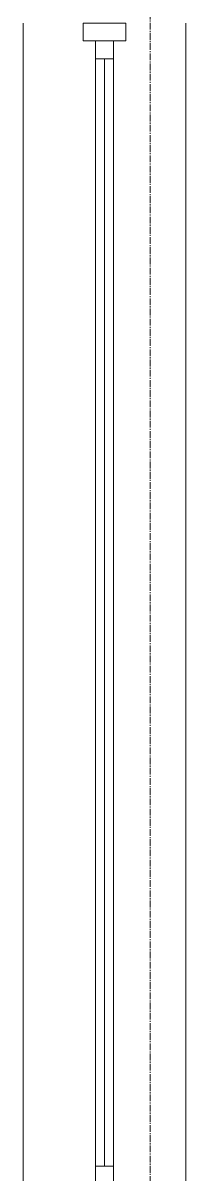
# Model space of a CAD drawing. Header units: millimetres. Extents: x -7155 to 483283, y -227682 to 148426.
# Drawn here: x -355 to 100, y 55475 to 58700 of the extents above; entities that cross this region are included whole.
import ezdxf

# ---------------------------------------------------------------- set-up
doc = ezdxf.new("R2010")
doc.units = ezdxf.units.MM
doc.linetypes.add('CENTER2', pattern=[28.575, 19.05, -3.175, 3.175, -3.175])
doc.layers.add('A-Wall_Материал_Газоблок_Контур', color=250, linetype='Continuous', lineweight=0)
doc.layers.add('АР_Окна', color=4, linetype='Continuous', lineweight=5)
doc.layers.add('АР_Оси_РД_100', color=7, linetype='Continuous', lineweight=0, true_color=0x525252)
doc.layers.add('РД_Оси_100', color=7, linetype='Continuous', lineweight=0, true_color=0x525252)

# ---------------------------------------------------------------- blocks, each defined once
blk = doc.blocks.new('СОШ_2200_АР_ОСИ_М100_28.05.24')
at = {"layer": 'АР_Оси_РД_100', "linetype": 'CENTER2'}
blk.add_line((0, -6155), (0, 139938.679), dxfattribs=at)

msp = doc.modelspace()

# ---------------------------------------------------------------- linework, layer by layer
at = {"layer": 'A-Wall_Материал_Газоблок_Контур', "color": 18, "linetype": 'Continuous', "lineweight": 0, "true_color": 0x000000}
for p, q in [((-355, 58700), (-355, 55400)), ((100, 55400), (100, 58700))]:
    msp.add_line(p, q, dxfattribs=at)
at = {"layer": 'АР_Окна', "color": 18, "linetype": 'Continuous', "lineweight": 5, "true_color": 0x000000}
for p, q in [((-355, 58700), (-355, 55400)), ((100, 58700), (100, 55400)), ((-152.5, 58600), (-102.5, 58600)), ((-127.5, 58600), (-127.5, 55500)), ((-152.5, 55500), (-102.5, 55500))]:
    msp.add_line(p, q, dxfattribs=at)
for points in [[(-67.5, 58650), (-67.5, 58700), (-187.5, 58700), (-187.5, 58650)], [(-152.5, 58650), (-102.5, 58650), (-102.5, 55450), (-152.5, 55450)]]:
    msp.add_lwpolyline(points, close=True, dxfattribs=at)

# ---------------------------------------------------------------- block references
at = {"layer": 'РД_Оси_100'}
msp.add_blockref('СОШ_2200_АР_ОСИ_М100_28.05.24', (0, 0), dxfattribs=at)

doc.saveas('drawing.dxf')
